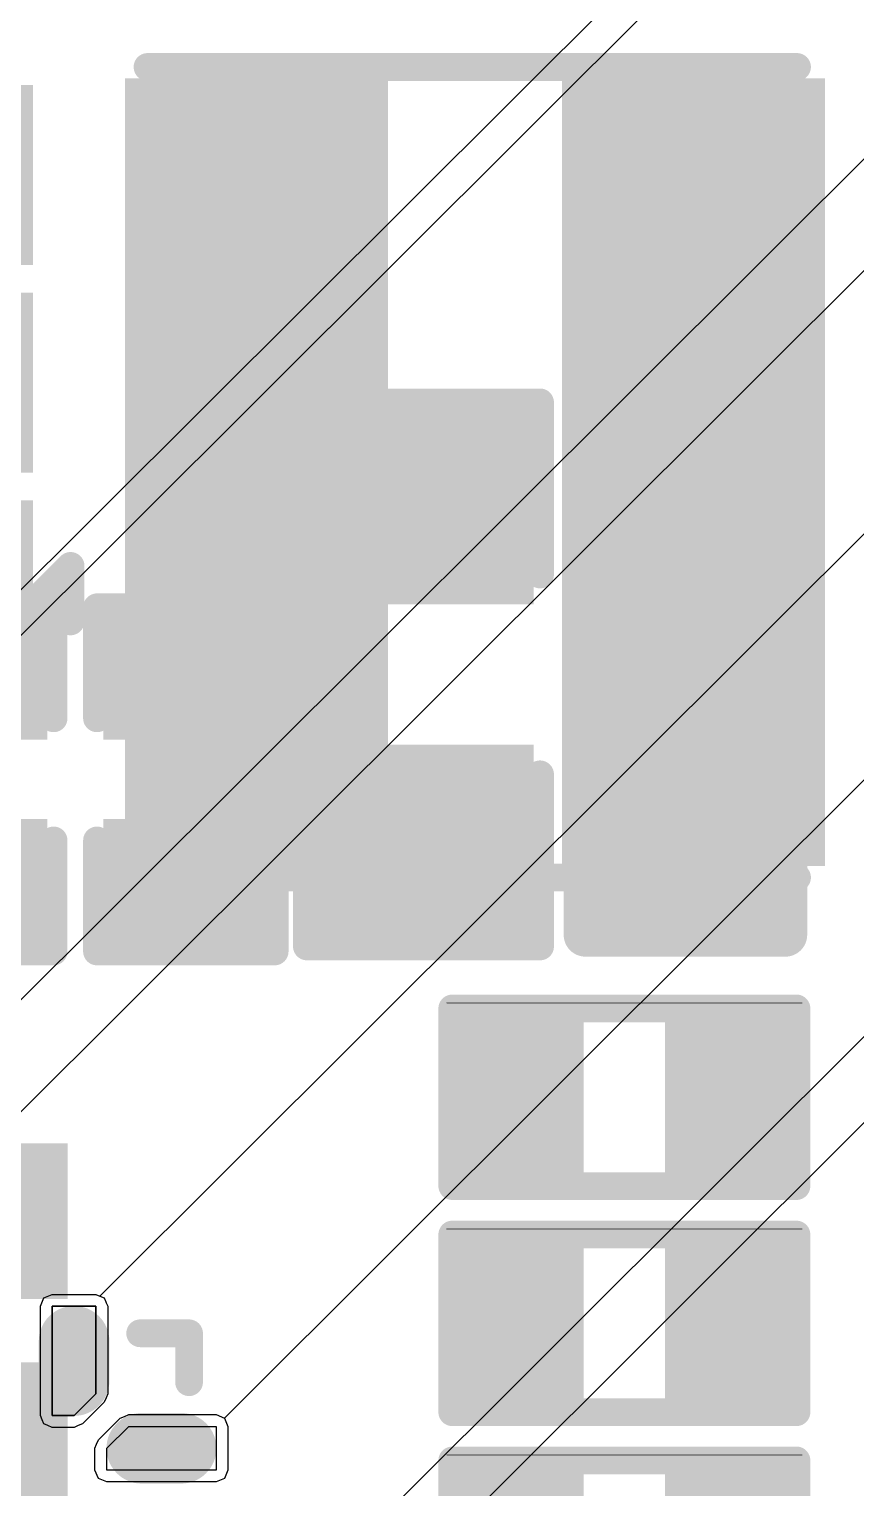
# Model space of a CAD drawing. Header units: inches. Extents: x -5 to 5450, y -4 to 5452.
# Drawn here: x 10.49 to 14.27, y 23.68 to 30.35 of the extents above; entities that cross this region are included whole.
import ezdxf

# ---------------------------------------------------------------- set-up
doc = ezdxf.new("R2010")
doc.units = ezdxf.units.IN
for name, color, linetype in [('Bottom Layer', 5, 'Continuous'), ('Bottom Overlay', 54, 'Continuous'), ('Bottom Paste', 16, 'Continuous'), ('Bottom Solder', 6, 'Continuous'), ('Top Layer', 1, 'Continuous'), ('Top Overlay', 2, 'Continuous'), ('Top Paste', 8, 'Continuous'), ('Top Solder', 216, 'Continuous')]:
    doc.layers.add(name, color=color, linetype=linetype)

# ---------------------------------------------------------------- blocks, each defined once
blk = doc.blocks.new('WQFN_30_EP_2_5_4_5__B_11')
at = {"layer": 'Bottom Layer'}
h = blk.add_hatch(color=5, dxfattribs=at)
edge = h.paths.add_edge_path()
edge.add_arc((-0.8001, 2.1099), 0.06, 180, 360)
edge.add_line((-0.7401, 2.1099), (-0.7401, 2.2899))
edge.add_arc((-0.8001, 2.2899), 0.06, 0, 180)
edge.add_line((-0.8601, 2.2899), (-0.8601, 2.1099))
h = blk.add_hatch(color=5, dxfattribs=at)
edge = h.paths.add_edge_path()
edge.add_arc((-1.1099, 1.8001), 0.06, 270, 450)
edge.add_line((-1.1099, 1.8601), (-1.2898, 1.8601))
edge.add_arc((-1.2898, 1.8001), 0.06, 90, 270)
edge.add_line((-1.2898, 1.7401), (-1.1099, 1.7401))
at = {"layer": 'Bottom Paste'}
h = blk.add_hatch(color=16, dxfattribs=at)
edge = h.paths.add_edge_path()
edge.add_arc((-0.8001, 2.1099), 0.06, 180, 360)
edge.add_line((-0.7401, 2.1099), (-0.7401, 2.2899))
edge.add_arc((-0.8001, 2.2899), 0.06, 0, 180)
edge.add_line((-0.8601, 2.2899), (-0.8601, 2.1099))
h = blk.add_hatch(color=16, dxfattribs=at)
edge = h.paths.add_edge_path()
edge.add_arc((-1.1099, 1.8001), 0.06, 270, 450)
edge.add_line((-1.1099, 1.8601), (-1.2898, 1.8601))
edge.add_arc((-1.2898, 1.8001), 0.06, 90, 270)
edge.add_line((-1.2898, 1.7401), (-1.1099, 1.7401))
at = {"layer": 'Bottom Solder'}
h = blk.add_hatch(color=6, dxfattribs=at)
edge = h.paths.add_edge_path()
edge.add_arc((-0.8001, 2.1099), 0.1616, 180, 360)
edge.add_line((-0.6385, 2.1099), (-0.6385, 2.2899))
edge.add_arc((-0.8001, 2.2899), 0.1616, 0, 180)
edge.add_line((-0.9617, 2.2899), (-0.9617, 2.1099))
h = blk.add_hatch(color=6, dxfattribs=at)
edge = h.paths.add_edge_path()
edge.add_arc((-1.1099, 1.8001), 0.1616, 270, 450)
edge.add_line((-1.1099, 1.9617), (-1.2898, 1.9617))
edge.add_arc((-1.2898, 1.8001), 0.1616, 90, 270)
edge.add_line((-1.2898, 1.6385), (-1.1099, 1.6385))
blk.add_hatch(color=6, dxfattribs=at).paths.add_polyline_path([(-0.6508, -1.6508), (-0.6508, 1.6508), (0.6508, 1.6508), (0.6508, -1.6508)])
at = {"layer": 'Bottom Layer'}
for p, q in [((-0.8999, 2.45), (-0.8999, 2.45)), ((-0.8999, 2.45), (-0.7, 2.45)), ((-0.8999, 2.05), (-0.8999, 2.45)), ((-0.7, 2.45), (-0.7, 1.9499)), ((-0.8, 1.9499), (-0.8999, 2.05)), ((-0.7001, 1.9499), (-0.8, 1.9499)), ((-0.7, 1.9499), (-0.7001, 1.9499)), ((-1.05, 1.9001), (-1.4501, 1.9)), ((-1.4501, 1.9), (-1.4501, 1.9)), ((-1.4501, 1.9), (-1.4501, 1.7)), ((-0.9501, 1.8), (-1.05, 1.9001)), ((-0.9501, 1.7002), (-0.9501, 1.8)), ((-1.4501, 1.7), (-0.9501, 1.7)), ((-0.9501, 1.7), (-0.9501, 1.7002))]:
    blk.add_line(p, q, dxfattribs=at)
at = {"layer": 'Bottom Overlay'}
for points in [[(-1.1025, 2.3262, 0.127, 0.127, 0), (-1.3262, 2.3262, 0.127, 0.127, 0)], [(-1.3262, 2.1025, 0.127, 0.127, 0), (-1.3262, 2.3262, 0.127, 0.127, 0)]]:
    blk.add_lwpolyline(points, format="xyseb", dxfattribs=at)
for points in [[(-1.358, 2.3262, 0.0635, 0.0635, 1), (-1.2945, 2.3262, 0.0635, 0.0635, 1)], [(-1.358, 2.3262, 0.0635, 0.0635, 1), (-1.2945, 2.3262, 0.0635, 0.0635, 1)], [(-1.1343, 2.3262, 0.0635, 0.0635, 1), (-1.0708, 2.3262, 0.0635, 0.0635, 1)], [(-1.358, 2.1025, 0.0635, 0.0635, 1), (-1.2945, 2.1025, 0.0635, 0.0635, 1)]]:
    blk.add_lwpolyline(points, format="xyseb", close=True, dxfattribs=at)
at = {"layer": 'Bottom Paste'}
for p, q in [((-0.8999, 2.45), (-0.8999, 2.45)), ((-0.8999, 2.45), (-0.7, 2.45)), ((-0.8999, 2.05), (-0.8999, 2.45)), ((-0.7, 2.45), (-0.7, 1.9499)), ((-0.8, 1.9499), (-0.8999, 2.05)), ((-0.7001, 1.9499), (-0.8, 1.9499)), ((-0.7, 1.9499), (-0.7001, 1.9499)), ((-1.4501, 1.9), (-1.05, 1.9001)), ((-1.4501, 1.7), (-1.4501, 1.9)), ((-1.05, 1.9001), (-1.05, 1.9001)), ((-1.05, 1.9001), (-0.9501, 1.8)), ((-0.9501, 1.8), (-0.9501, 1.7002)), ((-0.9501, 1.7), (-1.4501, 1.7)), ((-0.9501, 1.7002), (-0.9501, 1.7))]:
    blk.add_line(p, q, dxfattribs=at)
at = {"layer": 'Bottom Solder'}
for p, q in [((0.6524, 2.4659), (-5429.1781, 5440.9755)), ((0.9041, 1.8197), (-5429.1781, 5440.9755)), ((-1.4975, -1.6842), (-5429.1781, 5440.9755)), ((-0.9451, -2.0283), (-5429.1781, 5440.9755)), ((0.6458, -1.9499), (-5429.1781, 5440.9755)), ((0.8998, -1.6906), (-5429.1781, 5440.9755)), ((-1.4965, 1.9186), (-5429.1781, 5440.9755)), ((-0.9382, 2.4882), (-5429.1781, 5440.9755)), ((-0.9541, 2.45), (-0.9382, 2.4882)), ((-0.9382, 2.4882), (-0.8999, 2.5041)), ((-0.8999, 2.5041), (-0.7, 2.5041)), ((-0.7, 2.5041), (-0.6617, 2.4882)), ((-0.6617, 2.4882), (-0.6459, 2.45)), ((-0.9541, 2.05), (-0.9541, 2.45)), ((-0.6459, 2.45), (-0.6459, 1.9499)), ((-0.946, 2.0306), (-0.9541, 2.05)), ((-0.9382, 2.0117), (-0.946, 2.0306)), ((-0.8384, 1.9117), (-0.9382, 2.0117)), ((-1.4965, 1.9186), (-1.4884, 1.9383)), ((-1.4884, 1.9383), (-1.4698, 1.946)), ((-1.4884, 1.9383), (-1.4884, 1.9383)), ((-1.4884, 1.9383), (-1.4884, 1.9383)), ((-1.4884, 1.9383), (-1.4884, 1.9383)), ((-1.4884, 1.9383), (-1.4884, 1.9383)), ((-1.4698, 1.946), (-1.466, 1.9476)), ((-1.466, 1.9476), (-1.4501, 1.9542)), ((-1.4501, 1.9542), (-1.05, 1.9543)), ((-1.05, 1.9543), (-1.05, 1.9542)), ((-1.05, 1.9542), (-1.0499, 1.9543)), ((-1.0499, 1.9543), (-1.0308, 1.9463)), ((-1.0308, 1.9463), (-1.0117, 1.9384)), ((-1.0117, 1.9384), (-1.0117, 1.9384)), ((-1.0117, 1.9384), (-1.0117, 1.9384)), ((-1.0117, 1.9384), (-0.9118, 1.8382)), ((-0.6459, 1.9499), (-0.6617, 1.9117)), ((-1.5042, 1.9), (-1.4965, 1.9186)), ((-1.5042, 1.7), (-1.5042, 1.9)), ((-1.5042, 1.9), (-1.5042, 1.9)), ((-1.5042, 1.9), (-1.5042, 1.9)), ((-1.5042, 1.9), (-1.5042, 1.9)), ((-1.5042, 1.9), (-1.5042, 1.9)), ((-1.5042, 1.9), (-1.5042, 1.9)), ((-0.8383, 1.9117), (-0.8384, 1.9117)), ((-0.8184, 1.9034), (-0.8383, 1.9117)), ((-0.8383, 1.9117), (-0.8383, 1.9117)), ((-0.8001, 1.8958), (-0.8184, 1.9034)), ((-0.8, 1.8958), (-0.8001, 1.8958)), ((-0.8001, 1.8958), (-0.8001, 1.8958)), ((-0.7001, 1.8958), (-0.8, 1.8958)), ((-0.7, 1.8958), (-0.7001, 1.8958)), ((-0.6617, 1.9117), (-0.7, 1.8958)), ((-0.9118, 1.8382), (-0.904, 1.8194)), ((-0.904, 1.8194), (-0.896, 1.8)), ((-0.896, 1.8), (-0.896, 1.7999)), ((-0.896, 1.7999), (-0.896, 1.7999)), ((-0.896, 1.7999), (-0.896, 1.7999)), ((-0.896, 1.7999), (-0.896, 1.7002)), ((-1.4883, 1.6617), (-1.5042, 1.7)), ((-0.9042, 1.6804), (-0.9119, 1.6618)), ((-0.896, 1.7), (-0.9042, 1.6804)), ((-0.896, 1.7002), (-0.896, 1.7)), ((-1.4501, 1.6458), (-1.4883, 1.6617)), ((-0.9501, 1.6459), (-1.4501, 1.6458)), ((-0.9304, 1.6541), (-0.9501, 1.6459)), ((-0.9119, 1.6618), (-0.9304, 1.6541)), ((-0.9119, 1.6618), (-0.9119, 1.6618)), ((-0.9119, 1.6618), (-0.9119, 1.6618))]:
    blk.add_line(p, q, dxfattribs=at)
blk = doc.blocks.new('SOT_23_6_THIN_19')
at = {"layer": 'Top Layer'}
for points in [[(-1.86, 1.26), (-0.74, 1.26), (-0.74, 0.64), (-1.86, 0.64)], [(0.74, 1.26), (1.86, 1.26), (1.86, 0.64), (0.74, 0.64)], [(-1.86, 0.31), (-0.74, 0.31), (-0.74, -0.31), (-1.86, -0.31)], [(0.74, 0.31), (1.86, 0.31), (1.86, -0.31), (0.74, -0.31)], [(-1.86, -0.64), (-0.74, -0.64), (-0.74, -1.26), (-1.86, -1.26)], [(0.74, -0.64), (1.86, -0.64), (1.86, -1.26), (0.74, -1.26)]]:
    blk.add_hatch(color=1, dxfattribs=at).paths.add_polyline_path(points)
at = {"layer": 'Top Paste'}
for points in [[(-1.86, 1.26), (-0.74, 1.26), (-0.74, 0.64), (-1.86, 0.64)], [(0.74, 1.26), (1.86, 1.26), (1.86, 0.64), (0.74, 0.64)], [(-1.86, 0.31), (-0.74, 0.31), (-0.74, -0.31), (-1.86, -0.31)], [(0.74, 0.31), (1.86, 0.31), (1.86, -0.31), (0.74, -0.31)], [(-1.86, -0.64), (-0.74, -0.64), (-0.74, -1.26), (-1.86, -1.26)], [(0.74, -0.64), (1.86, -0.64), (1.86, -1.26), (0.74, -1.26)]]:
    blk.add_hatch(color=8, dxfattribs=at).paths.add_polyline_path(points)
at = {"layer": 'Top Solder'}
for points in [[(-1.9616, 1.3616), (-0.6384, 1.3616), (-0.6384, 0.5384), (-1.9616, 0.5384)], [(0.6384, 1.3616), (1.9616, 1.3616), (1.9616, 0.5384), (0.6384, 0.5384)], [(-1.9616, 0.4116), (-0.6384, 0.4116), (-0.6384, -0.4116), (-1.9616, -0.4116)], [(0.6384, 0.4116), (1.9616, 0.4116), (1.9616, -0.4116), (0.6384, -0.4116)], [(-1.9616, -0.5384), (-0.6384, -0.5384), (-0.6384, -1.3616), (-1.9616, -1.3616)], [(0.6384, -0.5384), (1.9616, -0.5384), (1.9616, -1.3616), (0.6384, -1.3616)]]:
    blk.add_hatch(color=216, dxfattribs=at).paths.add_polyline_path(points)
at = {"layer": 'Top Overlay'}
for points in [[(0.762, 1.4732, 0.127, 0.127, 0), (-0.762, 1.4732, 0.127, 0.127, 0)], [(-2.1336, 1.0922, 0.127, 0.127, 0), (-2.1336, 0.8382, 0.127, 0.127, 0)], [(-2.0066, 0.9652, 0.127, 0.127, 0), (-2.1336, 1.0922, 0.127, 0.127, 0)], [(-2.0066, 0.9652, 0.127, 0.127, 0), (-2.1336, 0.8382, 0.127, 0.127, 0)], [(0.7874, -1.4732, 0.127, 0.127, 0), (-0.762, -1.4732, 0.127, 0.127, 0)]]:
    blk.add_lwpolyline(points, format="xyseb", dxfattribs=at)
for points in [[(-0.7937, 1.4732, 0.0635, 0.0635, 1), (-0.7302, 1.4732, 0.0635, 0.0635, 1)], [(0.7302, 1.4732, 0.0635, 0.0635, 1), (0.7937, 1.4732, 0.0635, 0.0635, 1)], [(-2.1654, 1.0922, 0.0635, 0.0635, 1), (-2.1019, 1.0922, 0.0635, 0.0635, 1)], [(-2.1654, 1.0922, 0.0635, 0.0635, 1), (-2.1019, 1.0922, 0.0635, 0.0635, 1)], [(-2.0383, 0.9652, 0.0635, 0.0635, 1), (-1.9748, 0.9652, 0.0635, 0.0635, 1)], [(-2.0383, 0.9652, 0.0635, 0.0635, 1), (-1.9748, 0.9652, 0.0635, 0.0635, 1)], [(-2.1654, 0.8382, 0.0635, 0.0635, 1), (-2.1019, 0.8382, 0.0635, 0.0635, 1)], [(-2.1654, 0.8382, 0.0635, 0.0635, 1), (-2.1019, 0.8382, 0.0635, 0.0635, 1)], [(-0.7937, -1.4732, 0.0635, 0.0635, 1), (-0.7302, -1.4732, 0.0635, 0.0635, 1)], [(0.7557, -1.4732, 0.0635, 0.0635, 1), (0.8192, -1.4732, 0.0635, 0.0635, 1)]]:
    blk.add_lwpolyline(points, format="xyseb", close=True, dxfattribs=at)
blk = doc.blocks.new('R___0402_B_27')
at = {"layer": 'Bottom Layer'}
for points in [[(-0.2413, 0.3175), (-0.2413, -0.3175), (-0.6985, -0.3175), (-0.6985, 0.3175)], [(0.6985, 0.3175), (0.6985, -0.3175), (0.2413, -0.3175), (0.2413, 0.3175)]]:
    blk.add_hatch(color=5, dxfattribs=at).paths.add_polyline_path(points)
at = {"layer": 'Bottom Paste'}
for points in [[(-0.2413, 0.3175), (-0.2413, -0.3175), (-0.6985, -0.3175), (-0.6985, 0.3175)], [(0.6985, 0.3175), (0.6985, -0.3175), (0.2413, -0.3175), (0.2413, 0.3175)]]:
    blk.add_hatch(color=16, dxfattribs=at).paths.add_polyline_path(points)
at = {"layer": 'Bottom Solder'}
for points in [[(-0.1863, 0.3725), (-0.1863, -0.3725), (-0.7535, -0.3725), (-0.7535, 0.3725)], [(0.7535, 0.3725), (0.7535, -0.3725), (0.1863, -0.3725), (0.1863, 0.3725)]]:
    blk.add_hatch(color=6, dxfattribs=at).paths.add_polyline_path(points)
at = {"layer": 'Bottom Overlay'}
for points in [[(-0.7874, 0.4064, 0.127, 0.127, 0), (0.7874, 0.4064, 0.127, 0.127, 0)], [(-0.7874, -0.4064, 0.127, 0.127, 0), (-0.7874, 0.4064, 0.127, 0.127, 0)], [(0.7874, -0.4064, 0.127, 0.127, 0), (0.7874, 0.4064, 0.127, 0.127, 0)], [(-0.8128, 0.4318, 0.00323, 0.00323, 0), (0.8128, 0.4318, 0.00323, 0.00323, 0)], [(-0.7874, -0.4064, 0.127, 0.127, 0), (0.7874, -0.4064, 0.127, 0.127, 0)]]:
    blk.add_lwpolyline(points, format="xyseb", dxfattribs=at)
for points in [[(-0.8191, 0.4064, 0.0635, 0.0635, 1), (-0.7556, 0.4064, 0.0635, 0.0635, 1)], [(-0.8191, 0.4064, 0.0635, 0.0635, 1), (-0.7556, 0.4064, 0.0635, 0.0635, 1)], [(0.7556, 0.4064, 0.0635, 0.0635, 1), (0.8191, 0.4064, 0.0635, 0.0635, 1)], [(0.7556, 0.4064, 0.0635, 0.0635, 1), (0.8191, 0.4064, 0.0635, 0.0635, 1)], [(-0.8136, 0.4318, 0.00161, 0.00161, 1), (-0.812, 0.4318, 0.00161, 0.00161, 1)], [(0.812, 0.4318, 0.00161, 0.00161, 1), (0.8136, 0.4318, 0.00161, 0.00161, 1)], [(-0.8191, -0.4064, 0.0635, 0.0635, 1), (-0.7556, -0.4064, 0.0635, 0.0635, 1)], [(-0.8191, -0.4064, 0.0635, 0.0635, 1), (-0.7556, -0.4064, 0.0635, 0.0635, 1)], [(0.7556, -0.4064, 0.0635, 0.0635, 1), (0.8191, -0.4064, 0.0635, 0.0635, 1)], [(0.7556, -0.4064, 0.0635, 0.0635, 1), (0.8191, -0.4064, 0.0635, 0.0635, 1)]]:
    blk.add_lwpolyline(points, format="xyseb", close=True, dxfattribs=at)
blk = doc.blocks.new('R___0402_B_28')
at = {"layer": 'Bottom Layer'}
for points in [[(-0.2413, 0.3175), (-0.2413, -0.3175), (-0.6985, -0.3175), (-0.6985, 0.3175)], [(0.6985, 0.3175), (0.6985, -0.3175), (0.2413, -0.3175), (0.2413, 0.3175)]]:
    blk.add_hatch(color=5, dxfattribs=at).paths.add_polyline_path(points)
at = {"layer": 'Bottom Paste'}
for points in [[(-0.2413, 0.3175), (-0.2413, -0.3175), (-0.6985, -0.3175), (-0.6985, 0.3175)], [(0.6985, 0.3175), (0.6985, -0.3175), (0.2413, -0.3175), (0.2413, 0.3175)]]:
    blk.add_hatch(color=16, dxfattribs=at).paths.add_polyline_path(points)
at = {"layer": 'Bottom Solder'}
for points in [[(-0.1863, 0.3725), (-0.1863, -0.3725), (-0.7535, -0.3725), (-0.7535, 0.3725)], [(0.7535, 0.3725), (0.7535, -0.3725), (0.1863, -0.3725), (0.1863, 0.3725)]]:
    blk.add_hatch(color=6, dxfattribs=at).paths.add_polyline_path(points)
at = {"layer": 'Bottom Overlay'}
for points in [[(-0.7874, 0.4064, 0.127, 0.127, 0), (0.7874, 0.4064, 0.127, 0.127, 0)], [(-0.7874, -0.4064, 0.127, 0.127, 0), (-0.7874, 0.4064, 0.127, 0.127, 0)], [(0.7874, -0.4064, 0.127, 0.127, 0), (0.7874, 0.4064, 0.127, 0.127, 0)], [(-0.8128, 0.4318, 0.00323, 0.00323, 0), (0.8128, 0.4318, 0.00323, 0.00323, 0)], [(-0.7874, -0.4064, 0.127, 0.127, 0), (0.7874, -0.4064, 0.127, 0.127, 0)]]:
    blk.add_lwpolyline(points, format="xyseb", dxfattribs=at)
for points in [[(-0.8191, 0.4064, 0.0635, 0.0635, 1), (-0.7556, 0.4064, 0.0635, 0.0635, 1)], [(-0.8191, 0.4064, 0.0635, 0.0635, 1), (-0.7556, 0.4064, 0.0635, 0.0635, 1)], [(0.7556, 0.4064, 0.0635, 0.0635, 1), (0.8191, 0.4064, 0.0635, 0.0635, 1)], [(0.7556, 0.4064, 0.0635, 0.0635, 1), (0.8191, 0.4064, 0.0635, 0.0635, 1)], [(-0.8136, 0.4318, 0.00161, 0.00161, 1), (-0.812, 0.4318, 0.00161, 0.00161, 1)], [(0.812, 0.4318, 0.00161, 0.00161, 1), (0.8136, 0.4318, 0.00161, 0.00161, 1)], [(-0.8191, -0.4064, 0.0635, 0.0635, 1), (-0.7556, -0.4064, 0.0635, 0.0635, 1)], [(-0.8191, -0.4064, 0.0635, 0.0635, 1), (-0.7556, -0.4064, 0.0635, 0.0635, 1)], [(0.7556, -0.4064, 0.0635, 0.0635, 1), (0.8191, -0.4064, 0.0635, 0.0635, 1)], [(0.7556, -0.4064, 0.0635, 0.0635, 1), (0.8191, -0.4064, 0.0635, 0.0635, 1)]]:
    blk.add_lwpolyline(points, format="xyseb", close=True, dxfattribs=at)
blk = doc.blocks.new('R___0402_B_50')
at = {"layer": 'Bottom Layer'}
for points in [[(-0.2413, 0.3175), (-0.2413, -0.3175), (-0.6985, -0.3175), (-0.6985, 0.3175)], [(0.6985, 0.3175), (0.6985, -0.3175), (0.2413, -0.3175), (0.2413, 0.3175)]]:
    blk.add_hatch(color=5, dxfattribs=at).paths.add_polyline_path(points)
at = {"layer": 'Bottom Paste'}
for points in [[(-0.2413, 0.3175), (-0.2413, -0.3175), (-0.6985, -0.3175), (-0.6985, 0.3175)], [(0.6985, 0.3175), (0.6985, -0.3175), (0.2413, -0.3175), (0.2413, 0.3175)]]:
    blk.add_hatch(color=16, dxfattribs=at).paths.add_polyline_path(points)
at = {"layer": 'Bottom Solder'}
for points in [[(-0.1863, 0.3725), (-0.1863, -0.3725), (-0.7535, -0.3725), (-0.7535, 0.3725)], [(0.7535, 0.3725), (0.7535, -0.3725), (0.1863, -0.3725), (0.1863, 0.3725)]]:
    blk.add_hatch(color=6, dxfattribs=at).paths.add_polyline_path(points)
at = {"layer": 'Bottom Overlay'}
for points in [[(-0.7874, 0.4064, 0.127, 0.127, 0), (0.7874, 0.4064, 0.127, 0.127, 0)], [(-0.7874, -0.4064, 0.127, 0.127, 0), (-0.7874, 0.4064, 0.127, 0.127, 0)], [(0.7874, -0.4064, 0.127, 0.127, 0), (0.7874, 0.4064, 0.127, 0.127, 0)], [(-0.8128, 0.4318, 0.00323, 0.00323, 0), (0.8128, 0.4318, 0.00323, 0.00323, 0)], [(-0.7874, -0.4064, 0.127, 0.127, 0), (0.7874, -0.4064, 0.127, 0.127, 0)]]:
    blk.add_lwpolyline(points, format="xyseb", dxfattribs=at)
for points in [[(-0.8191, 0.4064, 0.0635, 0.0635, 1), (-0.7556, 0.4064, 0.0635, 0.0635, 1)], [(-0.8191, 0.4064, 0.0635, 0.0635, 1), (-0.7556, 0.4064, 0.0635, 0.0635, 1)], [(0.7556, 0.4064, 0.0635, 0.0635, 1), (0.8191, 0.4064, 0.0635, 0.0635, 1)], [(0.7556, 0.4064, 0.0635, 0.0635, 1), (0.8191, 0.4064, 0.0635, 0.0635, 1)], [(-0.8136, 0.4318, 0.00161, 0.00161, 1), (-0.812, 0.4318, 0.00161, 0.00161, 1)], [(0.812, 0.4318, 0.00161, 0.00161, 1), (0.8136, 0.4318, 0.00161, 0.00161, 1)], [(-0.8191, -0.4064, 0.0635, 0.0635, 1), (-0.7556, -0.4064, 0.0635, 0.0635, 1)], [(-0.8191, -0.4064, 0.0635, 0.0635, 1), (-0.7556, -0.4064, 0.0635, 0.0635, 1)], [(0.7556, -0.4064, 0.0635, 0.0635, 1), (0.8191, -0.4064, 0.0635, 0.0635, 1)], [(0.7556, -0.4064, 0.0635, 0.0635, 1), (0.8191, -0.4064, 0.0635, 0.0635, 1)]]:
    blk.add_lwpolyline(points, format="xyseb", close=True, dxfattribs=at)
blk = doc.blocks.new('6_TSOP__93')
at = {"layer": 'Top Layer'}
for points in [[(-0.813, 1.255), (-0.813, 0.747), (-1.512, 0.747), (-1.512, 1.255)], [(1.512, 1.255), (1.512, 0.747), (0.813, 0.747), (0.813, 1.255)], [(-0.813, 0.254), (-0.813, -0.254), (-1.512, -0.254), (-1.512, 0.254)], [(1.512, 0.254), (1.512, -0.254), (0.813, -0.254), (0.813, 0.254)], [(-0.813, -0.747), (-0.813, -1.255), (-1.512, -1.255), (-1.512, -0.747)], [(1.512, -0.747), (1.512, -1.255), (0.813, -1.255), (0.813, -0.747)]]:
    blk.add_hatch(color=1, dxfattribs=at).paths.add_polyline_path(points)
at = {"layer": 'Top Paste'}
for points in [[(-0.813, 1.255), (-0.813, 0.747), (-1.512, 0.747), (-1.512, 1.255)], [(1.512, 1.255), (1.512, 0.747), (0.813, 0.747), (0.813, 1.255)], [(-0.813, 0.254), (-0.813, -0.254), (-1.512, -0.254), (-1.512, 0.254)], [(1.512, 0.254), (1.512, -0.254), (0.813, -0.254), (0.813, 0.254)], [(-0.813, -0.747), (-0.813, -1.255), (-1.512, -1.255), (-1.512, -0.747)], [(1.512, -0.747), (1.512, -1.255), (0.813, -1.255), (0.813, -0.747)]]:
    blk.add_hatch(color=8, dxfattribs=at).paths.add_polyline_path(points)
at = {"layer": 'Top Solder'}
for points in [[(-0.7114, 1.3566), (-0.7114, 0.6454), (-1.6136, 0.6454), (-1.6136, 1.3566)], [(1.6136, 1.3566), (1.6136, 0.6454), (0.7114, 0.6454), (0.7114, 1.3566)], [(-0.7114, 0.3556), (-0.7114, -0.3556), (-1.6136, -0.3556), (-1.6136, 0.3556)], [(1.6136, 0.3556), (1.6136, -0.3556), (0.7114, -0.3556), (0.7114, 0.3556)], [(-0.7114, -0.6454), (-0.7114, -1.3566), (-1.6136, -1.3566), (-1.6136, -0.6454)], [(1.6136, -0.6454), (1.6136, -1.3566), (0.7114, -1.3566), (0.7114, -0.6454)]]:
    blk.add_hatch(color=216, dxfattribs=at).paths.add_polyline_path(points)
at = {"layer": 'Top Overlay'}
for points in [[(-0.6996, 1.5488, 0.127, 0.127, 0), (0.7112, 1.5494, 0.127, 0.127, 0)], [(-0.6996, 1.3716, 0.127, 0.127, 0), (-0.6996, 1.5488, 0.127, 0.127, 0)], [(0.7112, 1.3722, 0.127, 0.127, 0), (0.7112, 1.5494, 0.127, 0.127, 0)], [(-1.8034, 0.889, 0.127, 0.127, 0), (-1.8034, 1.143, 0.127, 0.127, 0)], [(-1.8034, 1.143, 0.127, 0.127, 0), (-1.6764, 1.016, 0.127, 0.127, 0)], [(-1.8034, 0.889, 0.127, 0.127, 0), (-1.6764, 1.016, 0.127, 0.127, 0)], [(-0.6996, -1.5488, 0.127, 0.127, 0), (-0.6996, -1.3716, 0.127, 0.127, 0)], [(0.7112, -1.5494, 0.127, 0.127, 0), (0.7112, -1.3722, 0.127, 0.127, 0)], [(-0.6996, -1.5488, 0.127, 0.127, 0), (0.7112, -1.5494, 0.127, 0.127, 0)]]:
    blk.add_lwpolyline(points, format="xyseb", dxfattribs=at)
for points in [[(-0.7313, 1.5488, 0.0635, 0.0635, 1), (-0.6678, 1.5488, 0.0635, 0.0635, 1)], [(-0.7313, 1.5488, 0.0635, 0.0635, 1), (-0.6678, 1.5488, 0.0635, 0.0635, 1)], [(0.6794, 1.5494, 0.0635, 0.0635, 1), (0.7429, 1.5494, 0.0635, 0.0635, 1)], [(0.6794, 1.5494, 0.0635, 0.0635, 1), (0.7429, 1.5494, 0.0635, 0.0635, 1)], [(-0.7313, 1.3716, 0.0635, 0.0635, 1), (-0.6678, 1.3716, 0.0635, 0.0635, 1)], [(0.6794, 1.3722, 0.0635, 0.0635, 1), (0.7429, 1.3722, 0.0635, 0.0635, 1)], [(-1.8352, 1.143, 0.0635, 0.0635, 1), (-1.7716, 1.143, 0.0635, 0.0635, 1)], [(-1.8352, 1.143, 0.0635, 0.0635, 1), (-1.7716, 1.143, 0.0635, 0.0635, 1)], [(-1.7082, 1.016, 0.0635, 0.0635, 1), (-1.6446, 1.016, 0.0635, 0.0635, 1)], [(-1.7082, 1.016, 0.0635, 0.0635, 1), (-1.6446, 1.016, 0.0635, 0.0635, 1)], [(-1.8352, 0.889, 0.0635, 0.0635, 1), (-1.7716, 0.889, 0.0635, 0.0635, 1)], [(-1.8352, 0.889, 0.0635, 0.0635, 1), (-1.7716, 0.889, 0.0635, 0.0635, 1)], [(-0.7313, -1.3716, 0.0635, 0.0635, 1), (-0.6678, -1.3716, 0.0635, 0.0635, 1)], [(0.6794, -1.3722, 0.0635, 0.0635, 1), (0.7429, -1.3722, 0.0635, 0.0635, 1)], [(-0.7313, -1.5488, 0.0635, 0.0635, 1), (-0.6678, -1.5488, 0.0635, 0.0635, 1)], [(-0.7313, -1.5488, 0.0635, 0.0635, 1), (-0.6678, -1.5488, 0.0635, 0.0635, 1)], [(0.6794, -1.5494, 0.0635, 0.0635, 1), (0.7429, -1.5494, 0.0635, 0.0635, 1)], [(0.6794, -1.5494, 0.0635, 0.0635, 1), (0.7429, -1.5494, 0.0635, 0.0635, 1)]]:
    blk.add_lwpolyline(points, format="xyseb", close=True, dxfattribs=at)
blk = doc.blocks.new('VLS3012HBX_3R3M_145')
at = {"layer": 'Top Layer'}
for points in [[(-1.5, 1.7), (-0.5, 1.7), (-0.5, -1.7), (-1.5, -1.7)], [(0.5, 1.7), (1.5, 1.7), (1.5, -1.7), (0.5, -1.7)]]:
    blk.add_hatch(color=1, dxfattribs=at).paths.add_polyline_path(points)
at = {"layer": 'Top Paste'}
for points in [[(-1.5, 1.7), (-0.5, 1.7), (-0.5, -1.7), (-1.5, -1.7)], [(0.5, 1.7), (1.5, 1.7), (1.5, -1.7), (0.5, -1.7)]]:
    blk.add_hatch(color=8, dxfattribs=at).paths.add_polyline_path(points)
at = {"layer": 'Top Solder'}
for points in [[(-1.6016, 1.8016), (-0.3984, 1.8016), (-0.3984, -1.8016), (-1.6016, -1.8016)], [(0.3984, 1.8016), (1.6016, 1.8016), (1.6016, -1.8016), (0.3984, -1.8016)]]:
    blk.add_hatch(color=216, dxfattribs=at).paths.add_polyline_path(points)
at = {"layer": 'Top Overlay'}
for points in [[(-1.4986, 1.8542, 0.127, 0.127, 0), (1.4732, 1.8542, 0.127, 0.127, 0)], [(-1.4986, -1.8542, 0.127, 0.127, 0), (1.4732, -1.8542, 0.127, 0.127, 0)]]:
    blk.add_lwpolyline(points, format="xyseb", dxfattribs=at)
for points in [[(-1.5304, 1.8542, 0.0635, 0.0635, 1), (-1.4668, 1.8542, 0.0635, 0.0635, 1)], [(1.4414, 1.8542, 0.0635, 0.0635, 1), (1.505, 1.8542, 0.0635, 0.0635, 1)], [(-1.5304, -1.8542, 0.0635, 0.0635, 1), (-1.4668, -1.8542, 0.0635, 0.0635, 1)], [(1.4414, -1.8542, 0.0635, 0.0635, 1), (1.505, -1.8542, 0.0635, 0.0635, 1)]]:
    blk.add_lwpolyline(points, format="xyseb", close=True, dxfattribs=at)
blk = doc.blocks.new('IND_0402_B_159')
at = {"layer": 'Bottom Layer'}
for points in [[(-0.55, 0.3), (-0.15, 0.3), (-0.15, -0.3), (-0.55, -0.3)], [(0.15, 0.3), (0.55, 0.3), (0.55, -0.3), (0.15, -0.3)]]:
    blk.add_hatch(color=5, dxfattribs=at).paths.add_polyline_path(points)
at = {"layer": 'Bottom Paste'}
for points in [[(-0.55, 0.3), (-0.15, 0.3), (-0.15, -0.3), (-0.55, -0.3)], [(0.15, 0.3), (0.55, 0.3), (0.55, -0.3), (0.15, -0.3)]]:
    blk.add_hatch(color=16, dxfattribs=at).paths.add_polyline_path(points)
at = {"layer": 'Bottom Solder'}
for points in [[(-0.6516, 0.4016), (-0.0484, 0.4016), (-0.0484, -0.4016), (-0.6516, -0.4016)], [(0.0484, 0.4016), (0.6516, 0.4016), (0.6516, -0.4016), (0.0484, -0.4016)]]:
    blk.add_hatch(color=6, dxfattribs=at).paths.add_polyline_path(points)
at = {"layer": 'Bottom Overlay'}
for points in [[(-0.7112, -0.4572, 0.2, 0.2, 0), (-0.7112, 0.4572, 0.2, 0.2, 0)], [(-0.3048, 0.4572, 0.2, 0.2, 0), (-0.7112, 0.4572, 0.2, 0.2, 0)], [(0.7112, 0.4572, 0.2, 0.2, 0), (-0.3048, 0.4572, 0.2, 0.2, 0)], [(0.7112, -0.4572, 0.2, 0.2, 0), (0.7112, 0.4572, 0.2, 0.2, 0)], [(-0.3048, -0.4572, 0.2, 0.2, 0), (-0.7112, -0.4572, 0.2, 0.2, 0)], [(0.7112, -0.4572, 0.2, 0.2, 0), (-0.3048, -0.4572, 0.2, 0.2, 0)]]:
    blk.add_lwpolyline(points, format="xyseb", dxfattribs=at)
for points in [[(-0.7612, 0.4572, 0.1, 0.1, 1), (-0.6612, 0.4572, 0.1, 0.1, 1)], [(-0.7612, 0.4572, 0.1, 0.1, 1), (-0.6612, 0.4572, 0.1, 0.1, 1)], [(-0.3548, 0.4572, 0.1, 0.1, 1), (-0.2548, 0.4572, 0.1, 0.1, 1)], [(-0.3548, 0.4572, 0.1, 0.1, 1), (-0.2548, 0.4572, 0.1, 0.1, 1)], [(0.6612, 0.4572, 0.1, 0.1, 1), (0.7612, 0.4572, 0.1, 0.1, 1)], [(0.6612, 0.4572, 0.1, 0.1, 1), (0.7612, 0.4572, 0.1, 0.1, 1)], [(-0.7612, -0.4572, 0.1, 0.1, 1), (-0.6612, -0.4572, 0.1, 0.1, 1)], [(-0.7612, -0.4572, 0.1, 0.1, 1), (-0.6612, -0.4572, 0.1, 0.1, 1)], [(-0.3548, -0.4572, 0.1, 0.1, 1), (-0.2548, -0.4572, 0.1, 0.1, 1)], [(-0.3548, -0.4572, 0.1, 0.1, 1), (-0.2548, -0.4572, 0.1, 0.1, 1)], [(0.6612, -0.4572, 0.1, 0.1, 1), (0.7612, -0.4572, 0.1, 0.1, 1)], [(0.6612, -0.4572, 0.1, 0.1, 1), (0.7612, -0.4572, 0.1, 0.1, 1)]]:
    blk.add_lwpolyline(points, format="xyseb", close=True, dxfattribs=at)
blk = doc.blocks.new('C___0603_B_184')
at = {"layer": 'Bottom Layer'}
for points in [[(-1.143, -0.4445), (-1.143, 0.4445), (-0.381, 0.4445), (-0.381, -0.4445)], [(0.381, -0.4445), (0.381, 0.4445), (1.143, 0.4445), (1.143, -0.4445)]]:
    blk.add_hatch(color=5, dxfattribs=at).paths.add_polyline_path(points)
at = {"layer": 'Bottom Paste'}
for points in [[(-1.143, -0.4445), (-1.143, 0.4445), (-0.381, 0.4445), (-0.381, -0.4445)], [(0.381, -0.4445), (0.381, 0.4445), (1.143, 0.4445), (1.143, -0.4445)]]:
    blk.add_hatch(color=16, dxfattribs=at).paths.add_polyline_path(points)
at = {"layer": 'Bottom Solder'}
for points in [[(-1.203, -0.5045), (-1.203, 0.5045), (-0.321, 0.5045), (-0.321, -0.5045)], [(0.321, -0.5045), (0.321, 0.5045), (1.203, 0.5045), (1.203, -0.5045)]]:
    blk.add_hatch(color=6, dxfattribs=at).paths.add_polyline_path(points)
at = {"layer": 'Bottom Overlay'}
for points in [[(-1.2446, -0.5334, 0.127, 0.127, 0), (-1.2446, 0.5334, 0.127, 0.127, 0)], [(-0.4572, 0.5334, 0.127, 0.127, 0), (-1.2446, 0.5334, 0.127, 0.127, 0)], [(1.2446, 0.5334, 0.127, 0.127, 0), (0.4572, 0.5334, 0.127, 0.127, 0)], [(1.2446, -0.5334, 0.127, 0.127, 0), (1.2446, 0.5334, 0.127, 0.127, 0)], [(-0.4572, -0.5334, 0.127, 0.127, 0), (-1.2446, -0.5334, 0.127, 0.127, 0)], [(1.2446, -0.5334, 0.127, 0.127, 0), (0.4572, -0.5334, 0.127, 0.127, 0)]]:
    blk.add_lwpolyline(points, format="xyseb", dxfattribs=at)
for points in [[(-1.2764, 0.5334, 0.0635, 0.0635, 1), (-1.2128, 0.5334, 0.0635, 0.0635, 1)], [(-1.2764, 0.5334, 0.0635, 0.0635, 1), (-1.2128, 0.5334, 0.0635, 0.0635, 1)], [(-0.4889, 0.5334, 0.0635, 0.0635, 1), (-0.4254, 0.5334, 0.0635, 0.0635, 1)], [(0.4254, 0.5334, 0.0635, 0.0635, 1), (0.4889, 0.5334, 0.0635, 0.0635, 1)], [(1.2128, 0.5334, 0.0635, 0.0635, 1), (1.2764, 0.5334, 0.0635, 0.0635, 1)], [(1.2128, 0.5334, 0.0635, 0.0635, 1), (1.2764, 0.5334, 0.0635, 0.0635, 1)], [(-1.2764, -0.5334, 0.0635, 0.0635, 1), (-1.2128, -0.5334, 0.0635, 0.0635, 1)], [(-1.2764, -0.5334, 0.0635, 0.0635, 1), (-1.2128, -0.5334, 0.0635, 0.0635, 1)], [(-0.4889, -0.5334, 0.0635, 0.0635, 1), (-0.4254, -0.5334, 0.0635, 0.0635, 1)], [(0.4254, -0.5334, 0.0635, 0.0635, 1), (0.4889, -0.5334, 0.0635, 0.0635, 1)], [(1.2128, -0.5334, 0.0635, 0.0635, 1), (1.2764, -0.5334, 0.0635, 0.0635, 1)], [(1.2128, -0.5334, 0.0635, 0.0635, 1), (1.2764, -0.5334, 0.0635, 0.0635, 1)]]:
    blk.add_lwpolyline(points, format="xyseb", close=True, dxfattribs=at)
blk = doc.blocks.new('____0402_B_185')
at = {"layer": 'Bottom Layer'}
for points in [[(-0.2413, 0.3175), (-0.2413, -0.3175), (-0.6985, -0.3175), (-0.6985, 0.3175)], [(0.6985, 0.3175), (0.6985, -0.3175), (0.2413, -0.3175), (0.2413, 0.3175)]]:
    blk.add_hatch(color=5, dxfattribs=at).paths.add_polyline_path(points)
at = {"layer": 'Bottom Paste'}
for points in [[(-0.2413, 0.3175), (-0.2413, -0.3175), (-0.6985, -0.3175), (-0.6985, 0.3175)], [(0.6985, 0.3175), (0.6985, -0.3175), (0.2413, -0.3175), (0.2413, 0.3175)]]:
    blk.add_hatch(color=16, dxfattribs=at).paths.add_polyline_path(points)
at = {"layer": 'Bottom Solder'}
for points in [[(-0.1813, 0.3775), (-0.1813, -0.3775), (-0.7585, -0.3775), (-0.7585, 0.3775)], [(0.7585, 0.3775), (0.7585, -0.3775), (0.1813, -0.3775), (0.1813, 0.3775)]]:
    blk.add_hatch(color=6, dxfattribs=at).paths.add_polyline_path(points)
at = {"layer": 'Bottom Overlay'}
for points in [[(-0.2794, 0.4064, 0.127, 0.127, 0), (-0.7874, 0.4064, 0.127, 0.127, 0)], [(-0.7874, -0.4064, 0.127, 0.127, 0), (-0.7874, 0.4064, 0.127, 0.127, 0)], [(0.7874, 0.4064, 0.127, 0.127, 0), (0.2794, 0.4064, 0.127, 0.127, 0)], [(0.7874, -0.4064, 0.127, 0.127, 0), (0.7874, 0.4064, 0.127, 0.127, 0)], [(-0.2794, -0.4064, 0.127, 0.127, 0), (-0.7874, -0.4064, 0.127, 0.127, 0)], [(0.7874, -0.4064, 0.127, 0.127, 0), (0.2794, -0.4064, 0.127, 0.127, 0)]]:
    blk.add_lwpolyline(points, format="xyseb", dxfattribs=at)
for points in [[(-0.8191, 0.4064, 0.0635, 0.0635, 1), (-0.7556, 0.4064, 0.0635, 0.0635, 1)], [(-0.8191, 0.4064, 0.0635, 0.0635, 1), (-0.7556, 0.4064, 0.0635, 0.0635, 1)], [(-0.3111, 0.4064, 0.0635, 0.0635, 1), (-0.2477, 0.4064, 0.0635, 0.0635, 1)], [(0.2477, 0.4064, 0.0635, 0.0635, 1), (0.3111, 0.4064, 0.0635, 0.0635, 1)], [(0.7556, 0.4064, 0.0635, 0.0635, 1), (0.8191, 0.4064, 0.0635, 0.0635, 1)], [(0.7556, 0.4064, 0.0635, 0.0635, 1), (0.8191, 0.4064, 0.0635, 0.0635, 1)], [(-0.8191, -0.4064, 0.0635, 0.0635, 1), (-0.7556, -0.4064, 0.0635, 0.0635, 1)], [(-0.8191, -0.4064, 0.0635, 0.0635, 1), (-0.7556, -0.4064, 0.0635, 0.0635, 1)], [(-0.3111, -0.4064, 0.0635, 0.0635, 1), (-0.2477, -0.4064, 0.0635, 0.0635, 1)], [(0.2477, -0.4064, 0.0635, 0.0635, 1), (0.3111, -0.4064, 0.0635, 0.0635, 1)], [(0.7556, -0.4064, 0.0635, 0.0635, 1), (0.8191, -0.4064, 0.0635, 0.0635, 1)], [(0.7556, -0.4064, 0.0635, 0.0635, 1), (0.8191, -0.4064, 0.0635, 0.0635, 1)]]:
    blk.add_lwpolyline(points, format="xyseb", close=True, dxfattribs=at)
blk = doc.blocks.new('C___0402_B_205')
at = {"layer": 'Bottom Layer'}
for points in [[(-0.2413, 0.3175), (-0.2413, -0.3175), (-0.6985, -0.3175), (-0.6985, 0.3175)], [(0.6985, 0.3175), (0.6985, -0.3175), (0.2413, -0.3175), (0.2413, 0.3175)]]:
    blk.add_hatch(color=5, dxfattribs=at).paths.add_polyline_path(points)
at = {"layer": 'Bottom Paste'}
for points in [[(-0.2413, 0.3175), (-0.2413, -0.3175), (-0.6985, -0.3175), (-0.6985, 0.3175)], [(0.6985, 0.3175), (0.6985, -0.3175), (0.2413, -0.3175), (0.2413, 0.3175)]]:
    blk.add_hatch(color=16, dxfattribs=at).paths.add_polyline_path(points)
at = {"layer": 'Bottom Solder'}
for points in [[(-0.1813, 0.3775), (-0.1813, -0.3775), (-0.7585, -0.3775), (-0.7585, 0.3775)], [(0.7585, 0.3775), (0.7585, -0.3775), (0.1813, -0.3775), (0.1813, 0.3775)]]:
    blk.add_hatch(color=6, dxfattribs=at).paths.add_polyline_path(points)
at = {"layer": 'Bottom Overlay'}
for points in [[(-0.7874, -0.4064, 0.127, 0.127, 0), (-0.7874, 0.4064, 0.127, 0.127, 0)], [(-0.2794, 0.4064, 0.127, 0.127, 0), (-0.7874, 0.4064, 0.127, 0.127, 0)], [(0.7874, 0.4064, 0.127, 0.127, 0), (0.2794, 0.4064, 0.127, 0.127, 0)], [(0.7874, -0.4064, 0.127, 0.127, 0), (0.7874, 0.4064, 0.127, 0.127, 0)], [(-0.2794, -0.4064, 0.127, 0.127, 0), (-0.7874, -0.4064, 0.127, 0.127, 0)], [(0.7874, -0.4064, 0.127, 0.127, 0), (0.2794, -0.4064, 0.127, 0.127, 0)]]:
    blk.add_lwpolyline(points, format="xyseb", dxfattribs=at)
for points in [[(-0.8191, 0.4064, 0.0635, 0.0635, 1), (-0.7556, 0.4064, 0.0635, 0.0635, 1)], [(-0.8191, 0.4064, 0.0635, 0.0635, 1), (-0.7556, 0.4064, 0.0635, 0.0635, 1)], [(-0.3111, 0.4064, 0.0635, 0.0635, 1), (-0.2477, 0.4064, 0.0635, 0.0635, 1)], [(0.2477, 0.4064, 0.0635, 0.0635, 1), (0.3111, 0.4064, 0.0635, 0.0635, 1)], [(0.7556, 0.4064, 0.0635, 0.0635, 1), (0.8191, 0.4064, 0.0635, 0.0635, 1)], [(0.7556, 0.4064, 0.0635, 0.0635, 1), (0.8191, 0.4064, 0.0635, 0.0635, 1)], [(-0.8191, -0.4064, 0.0635, 0.0635, 1), (-0.7556, -0.4064, 0.0635, 0.0635, 1)], [(-0.8191, -0.4064, 0.0635, 0.0635, 1), (-0.7556, -0.4064, 0.0635, 0.0635, 1)], [(-0.3111, -0.4064, 0.0635, 0.0635, 1), (-0.2477, -0.4064, 0.0635, 0.0635, 1)], [(0.2477, -0.4064, 0.0635, 0.0635, 1), (0.3111, -0.4064, 0.0635, 0.0635, 1)], [(0.7556, -0.4064, 0.0635, 0.0635, 1), (0.8191, -0.4064, 0.0635, 0.0635, 1)], [(0.7556, -0.4064, 0.0635, 0.0635, 1), (0.8191, -0.4064, 0.0635, 0.0635, 1)]]:
    blk.add_lwpolyline(points, format="xyseb", close=True, dxfattribs=at)

msp = doc.modelspace()

# ---------------------------------------------------------------- block references
for name, p, rotation in [('WQFN_30_EP_2_5_4_5__B_11', (8.8957, 23.0572), 270), ('SOT_23_6_THIN_19', (8.5461, 28.7329), 180), ('C___0603_B_184', (12.2945, 27.3982), 270), ('C___0402_B_205', (10.1957, 26.918), 270), ('____0402_B_185', (11.2071, 26.918), 270), ('IND_0402_B_159', (13.4931, 26.918), 270)]:
    msp.add_blockref(name, p, dxfattribs=dict(rotation=rotation))
for name, p in [('VLS3012HBX_3R3M_145', (12.5305, 28.3233)), ('R___0402_B_28', (13.2137, 25.4635)), ('6_TSOP__93', (9.0533, 23.8954)), ('R___0402_B_27', (13.2137, 24.4288)), ('R___0402_B_50', (13.2137, 23.3954))]:
    msp.add_blockref(name, p)

doc.saveas('drawing.dxf')
